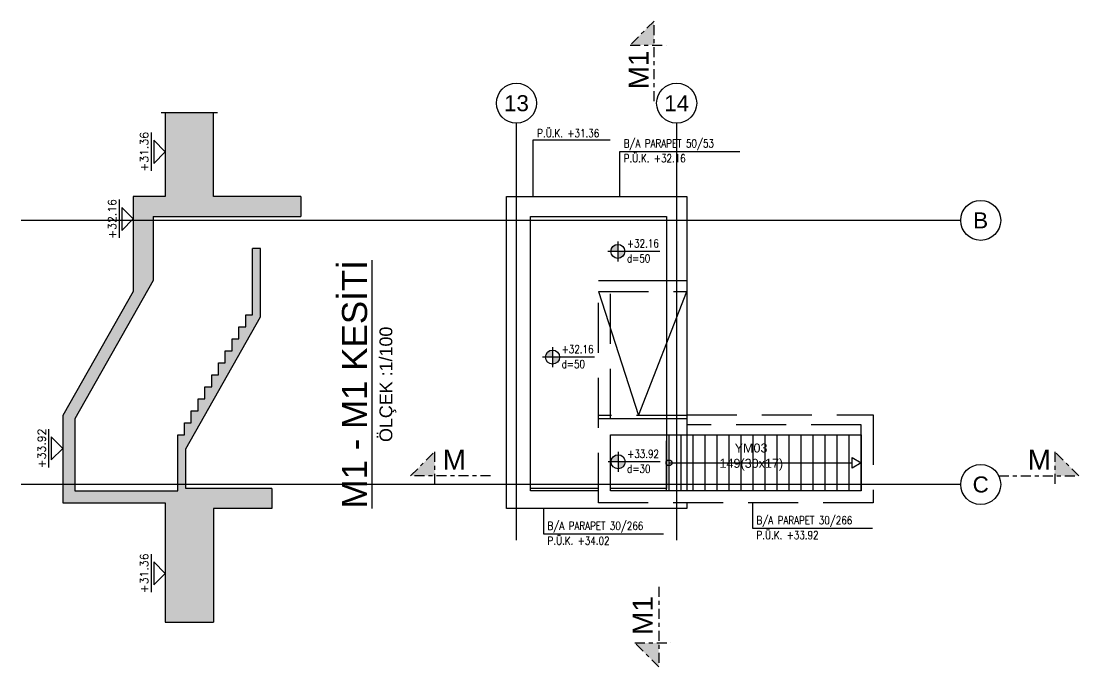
# Model space of a CAD drawing. Header units: inches. Extents: x 400392 to 401495, y 4543971 to 4544133.
# Drawn here: x 401468.34 to 401494.77, y 4544015.59 to 4544031.72 of the extents above; entities that cross this region are included whole.
import ezdxf
from ezdxf.enums import TextEntityAlignment as Align

# ---------------------------------------------------------------- set-up
doc = ezdxf.new("R2010")
doc.units = ezdxf.units.IN
doc.header["$MEASUREMENT"] = 0
for name, pattern in [('AKS', [3, 2.5, -0.25, 0, -0.25]), ('CENTER', [2, 1.25, -0.25, 0.25, -0.25]), ('CONTINU', [0]), ('HIDDEN', [0.375, 0.25, -0.125])]:
    doc.linetypes.add(name, pattern=pattern)
for name, color, linetype in [('aks prota', 2, 'AKS'), ('caks prota', 4, 'Continuous'), ('görünüş prota', 4, 'Continuous'), ('kesit prota', 1, 'Continuous'), ('kesit tarama prota', 252, 'Continuous'), ('kiris prota', 6, 'Continuous'), ('kot prota', 4, 'Continuous'), ('merdiven prota', 2, 'Continuous'), ('metraj prota', 2, 'Continuous'), ('not prota', 2, 'Continuous'), ('perde prota', 1, 'Continuous'), ('PRT-CST-rc_level', 6, 'Continuous'), ('PRT-CST-rc_levermark', 4, 'Continuous'), ('PRT-MI-ad_dim', 8, 'Continuous'), ('prt-s-taxis', 7, 'Continuous'), ('skesit prota', 7, 'Continuous'), ('st-s_level (kot)', 6, 'Continuous'), ('st-s_levelmark (kot işareti)', 4, 'Continuous'), ('t35 prota', 3, 'Continuous'), ('taks prota', 7, 'Continuous'), ('tkesit prota', 7, 'Continuous'), ('tnot prota', 4, 'Continuous'), ('tplan prota', 7, 'Continuous')]:
    doc.layers.add(name, color=color, linetype=linetype)
doc.styles.add('Arial', font='Arial.ttf')
doc.styles.add('OLCU', font='romanstw.shx')
doc.styles.add('PRT-MI-a_Arial', font='Arial.ttf', dxfattribs={"height": 30})
doc.styles.add('TAKS', font='Arial Unicode.ttf')
doc.styles.add('TNOT', font='romanstw.shx', dxfattribs={"width": 0.8, "height": 250})

# ---------------------------------------------------------------- blocks, each defined once
blk = doc.blocks.new('PLAN_KOT')
at = {"layer": 'st-s_levelmark (kot işareti)'}
h = blk.add_hatch(color=256, dxfattribs=at)
h.paths.add_polyline_path([(0, 17.5, 0.414214), (-17.5, 0), (0, 0)])
h.paths.add_polyline_path([(17.5, 0), (0, 0), (0, -17.5, 0.414214)])
for p, q in [((105, 0), (-25, 0)), ((0, 25), (0, -25))]:
    blk.add_line(p, q, dxfattribs=at)
blk.add_circle((0, 0), 17.5, dxfattribs=at)
at = {"layer": 'st-s_level (kot)', "color": 6, "style": 'OLCU', "width": 0.8}
for tag, p in [('KOT', (22.7, 9.8)), ('DÖŞEME_KALINLIĞI', (22.7, -27.6))]:
    blk.add_attdef(tag, p, '', height=20, dxfattribs=at)
blk = doc.blocks.new('*U30')
at = {"layer": 'metraj prota', "color": 4}
blk.add_lwpolyline([(-480, 0), (-457.5, 13), (-457.5, -13)], close=True, dxfattribs=at)
blk.add_lwpolyline([(0, 0), (-457.5, 0)], dxfattribs=at)
blk.add_circle((0, 0), 7.5, dxfattribs=at)
blk = doc.blocks.new('KOTK5')
at = {"layer": 'PRT-CST-rc_levermark'}
blk.add_line((217, 160), (-213, 160), dxfattribs=at)
blk.add_lwpolyline([(130, 130), (-130, 130), (0, 0)], close=True, dxfattribs=at)
at = {"layer": 'PRT-CST-rc_level', "style": 'OLCU'}
blk.add_attdef('000.00', text='', height=90, dxfattribs=at).set_placement((0, 193), align=Align.CENTER)
blk = doc.blocks.new('Stair_Anotation')
at = {"color": 0, "style": 'PRT-MI-a_Arial'}
blk.add_attdef('M.ADI', text='', height=0.2, dxfattribs=at).set_placement((0, 0), align=Align.BOTTOM_CENTER)
blk.add_attdef('BAS.SAYI-(EN-RIHT)', text='', height=0.2, dxfattribs=at).set_placement((0, -0.08), align=Align.TOP_CENTER)

msp = doc.modelspace()

# ---------------------------------------------------------------- hatches: boundary and pattern name
at = {"layer": 'kesit tarama prota'}
h = msp.add_hatch(color=256, dxfattribs=at)
h.dxf.hatch_style = 1
h.paths.add_polyline_path([(401483.551, 4544031.125), (401484.151, 4544031.725), (401484.151, 4544031.125)])
h = msp.add_hatch(color=256, dxfattribs=at)
h.dxf.hatch_style = 1
h.paths.add_polyline_path([(401473.141, 4544029.445), (401471.941, 4544029.445), (401471.941, 4544027.347), (401471.141, 4544027.347), (401471.139, 4544024.969), (401469.381, 4544021.867), (401469.381, 4544019.686), (401471.941, 4544019.686), (401471.941, 4544016.703), (401473.141, 4544016.703), (401473.141, 4544019.547), (401474.603, 4544019.547), (401474.603, 4544020.047), (401472.45, 4544020.047), (401472.45, 4544021.034), (401474.32, 4544024.334), (401474.32, 4544026.047), (401474.12, 4544026.047), (401474.12, 4544024.387), (401473.95, 4544024.387), (401473.95, 4544024.087), (401473.78, 4544024.087), (401473.78, 4544023.787), (401473.61, 4544023.787), (401473.61, 4544023.487), (401473.44, 4544023.487), (401473.44, 4544023.187), (401473.27, 4544023.187), (401473.27, 4544022.887), (401473.1, 4544022.887), (401473.1, 4544022.587), (401472.93, 4544022.587), (401472.93, 4544022.287), (401472.76, 4544022.287), (401472.76, 4544021.987), (401472.59, 4544021.987), (401472.59, 4544021.687), (401472.42, 4544021.687), (401472.42, 4544021.387), (401472.25, 4544021.387), (401472.25, 4544019.987), (401469.681, 4544019.987), (401469.681, 4544021.788), (401471.639, 4544025.243), (401471.641, 4544026.847), (401475.33, 4544026.847), (401475.33, 4544027.347), (401473.141, 4544027.347)])
h = msp.add_hatch(color=256, dxfattribs=at)
h.dxf.hatch_style = 1
h.paths.add_polyline_path([(401478.669, 4544020.964), (401478.069, 4544020.364), (401478.669, 4544020.364)])
h = msp.add_hatch(color=256, dxfattribs=at)
h.dxf.hatch_style = 1
h.paths.add_polyline_path([(401494.165, 4544020.964), (401494.765, 4544020.364), (401494.165, 4544020.364)])
h = msp.add_hatch(color=256, dxfattribs=at)
h.dxf.hatch_style = 1
h.paths.add_polyline_path([(401483.671, 4544016.189), (401484.271, 4544015.589), (401484.271, 4544016.189)])

# ---------------------------------------------------------------- linework, layer by layer
at = {"layer": 'aks prota', "ltscale": 10}
for p, q in [((401480.714, 4544018.751), (401480.714, 4544029.175)), ((401484.717, 4544018.751), (401484.717, 4544029.175)), ((401491.813, 4544026.747), (401468.339, 4544026.747)), ((401491.813, 4544020.147), (401468.339, 4544020.147))]:
    msp.add_line(p, q, dxfattribs=at)
at = {"layer": 'caks prota', "ltscale": 0.05}
for centre in [(401480.714, 4544029.675), (401484.717, 4544029.675), (401492.313, 4544026.747), (401492.313, 4544020.147)]:
    msp.add_circle(centre, 0.5, dxfattribs=at)
at = {"layer": 'görünüş prota', "color": 4}
msp.add_lwpolyline([(401482.762, 4544024.969), (401483.765, 4544021.867), (401484.967, 4544024.969)], dxfattribs=at)
at = {"layer": 'kesit prota'}
msp.add_line((401474.32, 4544026.047), (401474.12, 4544026.047), dxfattribs=at)
at = {"layer": 'kesit prota', "color": 1}
for points in [[(401471.941, 4544029.445), (401471.941, 4544027.347), (401471.141, 4544027.347), (401471.139, 4544024.969), (401469.381, 4544021.867), (401469.381, 4544019.686), (401471.941, 4544019.686), (401471.941, 4544016.703)], [(401475.33, 4544027.347), (401473.141, 4544027.347), (401473.141, 4544029.445)], [(401471.641, 4544026.847), (401475.33, 4544026.847)], [(401474.603, 4544020.047), (401472.45, 4544020.047)], [(401474.603, 4544019.547), (401473.141, 4544019.547), (401473.141, 4544016.703)]]:
    msp.add_lwpolyline(points, dxfattribs=at)
at = {"layer": 'kesit prota'}
for points in [[(401471.641, 4544026.847), (401471.639, 4544025.243), (401469.681, 4544021.788), (401469.681, 4544019.987), (401472.25, 4544019.987), (401472.25, 4544021.387), (401472.42, 4544021.387), (401472.42, 4544021.687), (401472.59, 4544021.687), (401472.59, 4544021.987), (401472.76, 4544021.987), (401472.76, 4544022.287), (401472.93, 4544022.287), (401472.93, 4544022.587), (401473.1, 4544022.587), (401473.1, 4544022.887), (401473.27, 4544022.887), (401473.27, 4544023.187), (401473.44, 4544023.187), (401473.44, 4544023.487), (401473.61, 4544023.487), (401473.61, 4544023.787), (401473.78, 4544023.787), (401473.78, 4544024.087), (401473.95, 4544024.087), (401473.95, 4544024.387), (401474.12, 4544024.387), (401474.12, 4544026.047)], [(401472.45, 4544020.047), (401472.45, 4544021.034), (401474.32, 4544024.334), (401474.32, 4544026.047)]]:
    msp.add_lwpolyline(points, dxfattribs=at)
at = {"layer": 'kiris prota'}
for p, q in [((401482.762, 4544025.243), (401484.967, 4544025.243)), ((401484.967, 4544021.788), (401482.762, 4544021.788))]:
    msp.add_line(p, q, dxfattribs=at)
at = {"layer": 'kiris prota', "linetype": 'HIDDEN', "ltscale": 5}
for p, q in [((401482.762, 4544019.686), (401482.762, 4544025.243)), ((401484.967, 4544025.243), (401484.967, 4544019.987)), ((401482.762, 4544024.969), (401484.967, 4544024.969)), ((401483.062, 4544021.788), (401483.062, 4544024.969)), ((401484.467, 4544024.969), (401484.467, 4544021.788)), ((401484.967, 4544021.867), (401482.762, 4544021.867)), ((401484.467, 4544019.987), (401484.467, 4544021.887)), ((401484.967, 4544021.887), (401489.627, 4544021.887)), ((401489.627, 4544021.887), (401489.627, 4544019.687)), ((401489.627, 4544019.687), (401482.762, 4544019.686))]:
    msp.add_line(p, q, dxfattribs=at)
for points in [[(401484.967, 4544019.687), (401484.967, 4544019.547), (401480.467, 4544019.547), (401480.467, 4544027.347), (401484.967, 4544027.347), (401484.967, 4544019.987)], [(401489.325, 4544021.387), (401489.325, 4544021.637), (401484.967, 4544021.637), (401484.967, 4544021.387)]]:
    msp.add_lwpolyline(points, dxfattribs=at)
at = {"layer": 'kiris prota'}
for points in [[(401481.067, 4544019.987), (401481.067, 4544026.847), (401484.467, 4544026.847), (401484.467, 4544025.243)], [(401482.762, 4544019.987), (401481.067, 4544019.987)]]:
    msp.add_lwpolyline(points, dxfattribs=at)
msp.add_lwpolyline([(401483.061, 4544021.387), (401489.325, 4544021.387), (401489.325, 4544019.987), (401483.061, 4544019.987)], close=True, dxfattribs=at)
at = {"layer": 'merdiven prota', "linetype": 'HIDDEN', "ltscale": 10}
for p, q in [((401484.527, 4544019.985), (401484.527, 4544021.39)), ((401484.827, 4544019.985), (401484.827, 4544021.39)), ((401485.127, 4544019.986), (401485.127, 4544021.39)), ((401485.427, 4544019.986), (401485.427, 4544021.39)), ((401485.727, 4544019.986), (401485.727, 4544021.39)), ((401486.027, 4544019.985), (401486.027, 4544021.39)), ((401486.327, 4544019.985), (401486.327, 4544021.39)), ((401486.627, 4544019.987), (401486.627, 4544021.39)), ((401486.927, 4544019.985), (401486.927, 4544021.39)), ((401487.227, 4544019.985), (401487.227, 4544021.39)), ((401487.527, 4544019.988), (401487.527, 4544021.39)), ((401487.827, 4544019.989), (401487.827, 4544021.39)), ((401488.127, 4544019.985), (401488.127, 4544021.39)), ((401488.427, 4544019.989), (401488.427, 4544021.39)), ((401488.727, 4544019.99), (401488.727, 4544021.39)), ((401489.027, 4544019.989), (401489.027, 4544021.39)), ((401489.327, 4544019.99), (401489.327, 4544021.391))]:
    msp.add_line(p, q, dxfattribs=at)
for points in [[(401471.841, 4544029.445), (401473.241, 4544029.445)], [(401475.33, 4544027.347), (401475.33, 4544026.847)], [(401474.603, 4544020.047), (401474.603, 4544019.547)], [(401471.941, 4544016.703), (401473.141, 4544016.703)]]:
    msp.add_lwpolyline(points, dxfattribs=at)
at = {"layer": 'not prota', "ltscale": 0.1}
for points in [[(401481.133, 4544027.347), (401481.133, 4544028.76), (401483.052, 4544028.76)], [(401483.293, 4544027.347), (401483.293, 4544028.469), (401486.293, 4544028.469)], [(401481.391, 4544019.547), (401481.391, 4544018.913), (401484.391, 4544018.913)], [(401486.612, 4544019.687), (401486.612, 4544019.053), (401489.612, 4544019.053)]]:
    msp.add_lwpolyline(points, dxfattribs=at)
at = {"layer": 'perde prota'}
for points in [[(401484.967, 4544019.687), (401484.967, 4544019.547), (401480.467, 4544019.547), (401480.467, 4544027.347), (401484.967, 4544027.347), (401484.967, 4544019.987)], [(401482.762, 4544020.047), (401481.067, 4544020.047), (401481.067, 4544026.847), (401484.467, 4544026.847), (401484.467, 4544020.047), (401483.061, 4544020.047)]]:
    msp.add_lwpolyline(points, dxfattribs=at)
at = {"layer": 'skesit prota', "linetype": 'CENTER', "ltscale": 0.2}
for p, q in [((401484.151, 4544031.725), (401483.551, 4544031.125)), ((401483.551, 4544031.125), (401484.451, 4544031.125)), ((401478.069, 4544020.364), (401478.669, 4544020.964)), ((401478.669, 4544020.964), (401478.669, 4544020.064)), ((401494.165, 4544020.964), (401494.165, 4544020.064)), ((401494.765, 4544020.364), (401494.165, 4544020.964)), ((401483.671, 4544016.189), (401484.571, 4544016.189)), ((401484.271, 4544015.589), (401483.671, 4544016.189))]:
    msp.add_line(p, q, dxfattribs=at)
for points in [[(401484.151, 4544029.725), (401484.151, 4544031.725)], [(401480.069, 4544020.364), (401478.069, 4544020.364)], [(401492.765, 4544020.364), (401494.765, 4544020.364)], [(401484.271, 4544017.589), (401484.271, 4544015.589)]]:
    msp.add_lwpolyline(points, dxfattribs=at)

# ---------------------------------------------------------------- block references
at = {"layer": 'kot prota', "linetype": 'CONTINU', "ltscale": 0.1, "xscale": 0.002222222222222222, "yscale": 0.002222222222222222, "zscale": 0.002222222222222222, "rotation": 90}
for p, values in [((401471.941, 4544028.46), {'000.00': '+31.36'}), ((401471.14, 4544026.783), {'000.00': '+32.16'}), ((401469.381, 4544021.048), {'000.00': '+33.92'}), ((401471.941, 4544017.925), {'000.00': '+31.36'})]:
    msp.add_blockref('KOTK5', p, dxfattribs=at).add_auto_attribs(values)
at = {"layer": 'PRT-MI-ad_dim', "xscale": 0.01, "yscale": 0.01, "zscale": 0.01, "rotation": 180.0000008332728}
msp.add_blockref('*U30', (401484.527, 4544020.687), dxfattribs=at)
at = {"layer": 'prt-s-taxis'}
ref = msp.add_blockref('Stair_Anotation', (401486.584, 4544020.878), dxfattribs=dict(at, xscale=-1.125, yscale=1.125, zscale=1.125, rotation=359.999999965357))
ref.add_attrib('M.ADI', 'YM03', dxfattribs={"layer": '0', "color": 0, "height": 0.225, "style": 'PRT-MI-a_Arial'}).set_placement((401486.575, 4544020.878), align=Align.BOTTOM_CENTER)
ref.add_attrib('BAS.SAYI-(EN-RIHT)', '149(30x17)', dxfattribs={"layer": '0', "color": 0, "height": 0.225, "style": 'PRT-MI-a_Arial'}).set_placement((401486.582, 4544020.788), align=Align.TOP_CENTER)
at = {"layer": 'st-s_level (kot)', "linetype": 'CONTINU', "ltscale": 0.1, "xscale": 0.01, "yscale": 0.01, "zscale": 0.01}
for p, values in [((401483.248, 4544025.972), {'KOT': '+32.16', 'DÖŞEME_KALINLIĞI': 'd=50'}), ((401481.617, 4544023.33), {'KOT': '+32.16', 'DÖŞEME_KALINLIĞI': 'd=50'}), ((401483.253, 4544020.714), {'KOT': '+33.92', 'DÖŞEME_KALINLIĞI': 'd=30'})]:
    msp.add_blockref('PLAN_KOT', p, dxfattribs=at).add_auto_attribs(values)

# ---------------------------------------------------------------- texts
at = {"layer": 't35 prota', "style": 'Arial'}
msp.add_text('ÖLÇEK :1/100', height=0.32, rotation=90, dxfattribs=at).set_placement((401477.467, 4544022.649), align=Align.MIDDLE)
at = {"layer": 'taks prota', "style": 'TAKS'}
for s, p in [('13', (401480.714, 4544029.675)), ('14', (401484.717, 4544029.675)), ('B', (401492.313, 4544026.747)), ('C', (401492.313, 4544020.147))]:
    msp.add_text(s, height=0.4, dxfattribs=at).set_placement(p, align=Align.MIDDLE_CENTER)
at = {"layer": 'tkesit prota', "style": 'Arial'}
for p in [(401484.017, 4544030.02), (401484.121, 4544016.389)]:
    msp.add_text('M1', height=0.5, rotation=90, dxfattribs=at).set_placement(p)
for p in [(401478.869, 4544020.514), (401493.486, 4544020.514)]:
    msp.add_text('M', height=0.5, dxfattribs=at).set_placement(p)
at = {"layer": 'tnot prota', "style": 'TNOT', "width": 0.8}
for s, p in [('P.Ü.K. +31.36', (401481.233, 4544028.924)), ('B/A PARAPET 50/53', (401483.393, 4544028.669)), ('P.Ü.K. +32.16', (401483.393, 4544028.297)), ('B/A PARAPET 30/266', (401481.491, 4544019.113)), ('B/A PARAPET 30/266', (401486.712, 4544019.253)), ('P.Ü.K. +33.92', (401486.712, 4544018.882)), ('P.Ü.K. +34.02', (401481.491, 4544018.742))]:
    msp.add_text(s, height=0.2, dxfattribs=at).set_placement(p, align=Align.MIDDLE_LEFT)
at = {"layer": 'tplan prota', "style": 'Arial'}
msp.add_text('%%UM1 - M1 KESİTİ', height=0.625, rotation=90, dxfattribs=at).set_placement((401476.592, 4544022.649), align=Align.MIDDLE)

doc.saveas('drawing.dxf')
